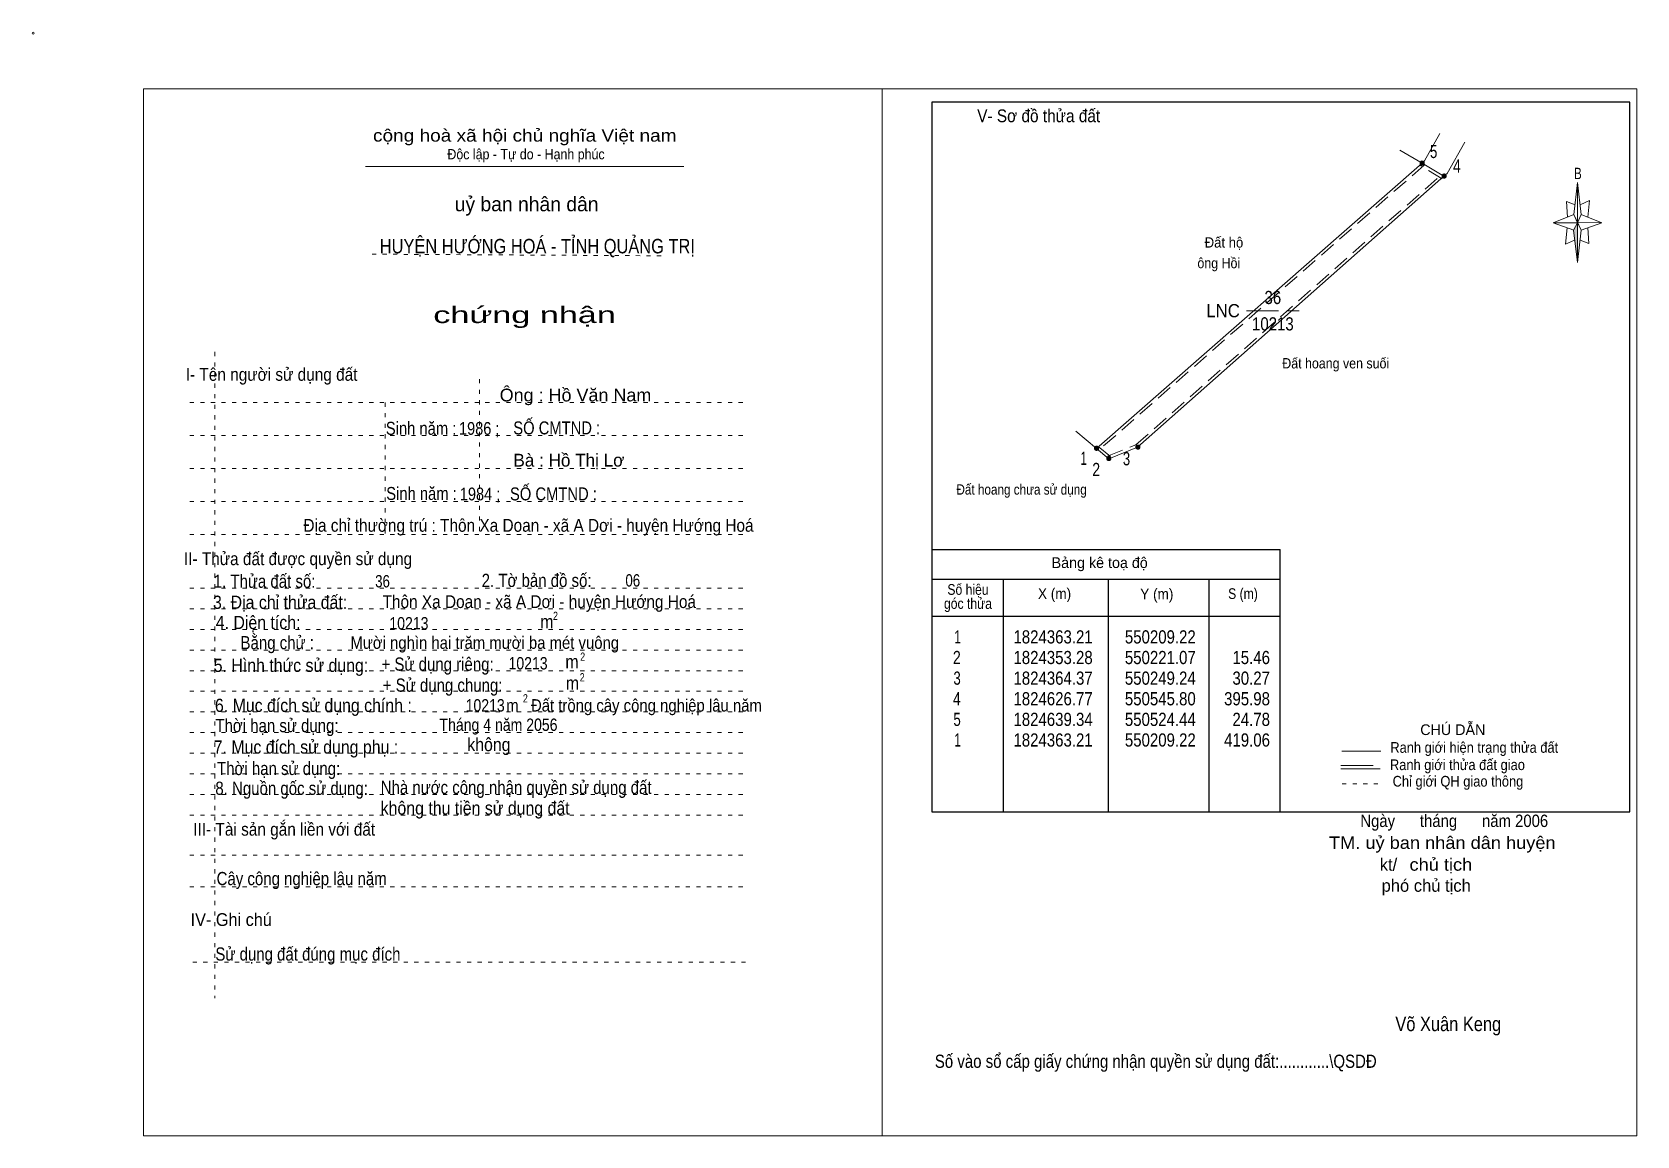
# Model space of a CAD drawing. Header units: centimetres. Extents: x -1.6 to 37.4, y -1.3 to 25.5.
import ezdxf
from ezdxf.enums import TextEntityAlignment as Align

# ---------------------------------------------------------------- set-up
doc = ezdxf.new("R2010")
doc.units = ezdxf.units.CM
doc.header["$LTSCALE"] = 0.13
for name, pattern in [('DOTTED', [1.5, 0.3, -1.2]), ('LONG_DASHED', [7.5, 6, -1.5]), ('MEDIUM_DASHED', [4.5, 3, -1.5])]:
    doc.linetypes.add(name, pattern=pattern)
for name, color, linetype, lineweight in [('1', 7, 'DOTTED', 13), ('10', 7, 'Continuous', 13), ('2', 7, 'Continuous', 25), ('3', 7, 'Continuous', 13), ('30', 7, 'Continuous', 13), ('32', 7, 'LONG_DASHED', 13), ('33', 7, 'LONG_DASHED', 13), ('35', 7, 'Continuous', 13)]:
    doc.layers.add(name, color=color, linetype=linetype, lineweight=lineweight)

msp = doc.modelspace()

# ---------------------------------------------------------------- hatches: boundary and pattern name
at = {"layer": '30'}
msp.add_hatch(color=256, dxfattribs=at).paths.add_polyline_path([(35.91, 20.87), (35.91, 19.91), (35.81, 20.69)])
at = {"layer": '32'}
for points in [[(32.19, 22.3196, 1), (32.09, 22.3196, 1)], [(32.725, 22.0048, 1), (32.625, 22.0048, 1)], [(24.2944, 15.4032, 1), (24.1944, 15.4032, 1)], [(24.5912, 15.1545, 1), (24.4912, 15.1545, 1)], [(25.2968, 15.4322, 1), (25.1968, 15.4322, 1)]]:
    msp.add_hatch(color=256, dxfattribs=at).paths.add_polyline_path(points)

# ---------------------------------------------------------------- linework, layer by layer
at = {"layer": '1', "linetype": 'Continuous'}
msp.add_line((6.51, 22.24), (14.23, 22.24), dxfattribs=at)
at = {"layer": '1'}
for p, q in [((6.67, 20.11), (13.82, 20.07)), ((2.86, 17.74), (2.86, 2.07)), ((9.28, 17.08), (9.28, 13.31)), ((2.25, 16.51), (15.75, 16.51)), ((6.99, 16.51), (6.99, 13.31)), ((2.25, 15.71), (15.75, 15.71)), ((2.25, 14.91), (15.75, 14.91)), ((2.25, 14.11), (15.75, 14.11)), ((2.25, 13.31), (15.75, 13.31)), ((2.25, 12.01), (15.75, 12.01)), ((2.25, 11.51), (15.75, 11.51)), ((2.25, 11.01), (15.75, 11.01)), ((2.25, 10.51), (15.75, 10.51)), ((2.25, 10.01), (15.75, 10.01)), ((2.25, 9.51), (15.75, 9.51)), ((2.25, 9.01), (15.75, 9.01)), ((2.25, 8.51), (15.75, 8.51)), ((2.25, 8.01), (15.75, 8.01)), ((2.25, 7.51), (15.75, 7.51)), ((2.25, 7.01), (15.75, 7.01)), ((2.25, 6.51), (15.75, 6.51)), ((2.25, 5.54), (15.75, 5.54)), ((2.25, 4.77), (15.75, 4.77)), ((2.32, 2.94), (15.82, 2.94))]:
    msp.add_line(p, q, dxfattribs=at)
at = {"layer": '10'}
for p, q in [((31.6, 22.63), (32.14, 22.32)), ((33.18, 22.83), (32.75, 22.07)), ((32.75, 22.07), (32.67, 22)), ((23.74, 15.82), (24.24, 15.4))]:
    msp.add_line(p, q, dxfattribs=at)
at = {"layer": '10', "linetype": 'MEDIUM_DASHED'}
for p, q in [((32.19, 22.27), (24.29, 15.35)), ((32.63, 21.94), (32.1, 22.26)), ((24.28, 15.45), (24.58, 15.2))]:
    msp.add_line(p, q, dxfattribs=at)
at = {"layer": '10'}
for points in [[(32.57, 23.04), (32.2, 22.37), (32.14, 22.32)], [(32.14, 22.32), (24.24, 15.4), (24.54, 15.15)], [(24.54, 15.15), (25.24, 15.43), (32.67, 22), (32.14, 22.32)]]:
    msp.add_lwpolyline(points, dxfattribs=at)
at = {"layer": '10', "linetype": 'MEDIUM_DASHED'}
msp.add_lwpolyline([(24.51, 15.21), (25.2, 15.49), (32.62, 22.05)], dxfattribs=at)
at = {"layer": '10'}
msp.add_circle((-1.55, 25.47), 0.025, dxfattribs=at)
at = {"layer": '2'}
for p, q in [((20.25, 12.95), (28.7, 12.95)), ((28.7, 6.59), (28.7, 12.95)), ((20.25, 12.23), (28.7, 12.23)), ((21.99, 6.59), (21.99, 12.23)), ((24.53, 10.89), (24.53, 12.23)), ((26.97, 12.23), (26.97, 6.59)), ((20.25, 11.33), (28.7, 11.33))]:
    msp.add_line(p, q, dxfattribs=at)
msp.add_lwpolyline([(37.18, 23.8), (20.25, 23.8), (20.25, 6.59), (37.18, 6.59)], close=True, dxfattribs=at)
msp.add_lwpolyline([(24.53, 6.59), (24.53, 10.39), (24.53, 10.89)], dxfattribs=at)
at = {"layer": '3'}
msp.add_line((19.04, 24.12), (19.04, -1.27), dxfattribs=at)
for points in [[(19.04, 24.12), (1.13, 24.12), (1.13, -1.27), (19.04, -1.27)], [(19.04, -1.27), (37.35, -1.27), (37.35, 24.12), (19.04, 24.12)]]:
    msp.add_lwpolyline(points, dxfattribs=at)
at = {"layer": '30'}
for p, q in [((35.82, 21.07), (35.91, 21.85)), ((36, 21.07), (36.5, 20.87)), ((35.82, 20.69), (35.32, 20.87)), ((36, 20.69), (35.91, 19.91)), ((36.16, 20.75), (36.18, 20.37)), ((36.18, 20.37), (35.97, 20.45))]:
    msp.add_line(p, q, dxfattribs=at)
for points in [[(35.91, 21.85), (36, 21.07), (35.91, 20.87)], [(35.91, 20.87), (35.32, 20.87), (35.82, 21.07), (36, 20.69), (36.5, 20.87), (35.91, 20.89)], [(35.91, 20.87), (35.91, 19.91), (35.81, 20.69)]]:
    msp.add_lwpolyline(points, close=True, dxfattribs=at)
for points in [[(35.97, 21.31), (36.2, 21.41), (36.16, 21.01)], [(35.91, 20.87), (35.82, 21.07), (35.32, 20.87)], [(35.85, 21.31), (35.64, 21.39), (35.67, 21.01)], [(35.66, 20.75), (35.62, 20.35), (35.84, 20.45)], [(35.91, 20.87), (36, 20.69), (36.5, 20.87)]]:
    msp.add_lwpolyline(points, dxfattribs=at)
at = {"layer": '32'}
for centre in [(32.14, 22.3196), (32.675, 22.0048), (24.2444, 15.4032), (24.5412, 15.1545), (25.2468, 15.4322)]:
    msp.add_circle(centre, 0.05, dxfattribs=at)
at = {"layer": '33'}
msp.add_line((27.88, 18.74), (29.16, 18.74), dxfattribs=at)
at = {"layer": '35'}
for p, q in [((30.19, 8.06), (31.14, 8.06)), ((30.17, 7.63), (31.12, 7.63))]:
    msp.add_line(p, q, dxfattribs=at)
at = {"layer": '35', "linetype": 'LONG_DASHED'}
msp.add_line((30.17, 7.71), (31.12, 7.71), dxfattribs=at)
at = {"layer": '35', "linetype": 'DOTTED'}
msp.add_line((30.2, 7.27), (31.19, 7.27), dxfattribs=at)

# ---------------------------------------------------------------- texts
at = {"layer": '1'}
for s, height, width, p in [('V- Sơ đồ thửa đất', 0.31, 0.9, (22.84, 23.31)), ('cộng hoà xã hội chủ nghĩa Việt nam', 0.3, 1.15, (10.375, 22.84)), ('Độc lập - Tự do - Hạnh phúc', 0.25, 0.9, (10.405, 22.41)), ('chứng nhận', 0.4, 1.55, (10.37, 18.44)), ('I- Tên người sử dụng đất', 0.31, 0.9, (4.235, 17.04)), ('II- Thửa đất được quyền sử dụng', 0.31, 0.9, (4.875, 12.57)), ('III- Tài sản gắn liền với đất', 0.31, 0.9, (4.54, 6.01)), ('IV- Ghi chú', 0.31, 0.95, (3.255, 3.82))]:
    msp.add_text(s, height=height, dxfattribs=dict(at, width=width)).set_placement(p, align=Align.CENTER)
msp.add_text('uỷ ban nhân dân', height=0.35, dxfattribs=at).set_placement((10.42, 21.15), align=Align.CENTER)
at = {"layer": '10'}
for s, width, p in [('  Đất hộ', 0.95, (26.69, 20.27)), ('ông Hồi', 0.9, (26.69, 19.77))]:
    msp.add_text(s, height=0.25, dxfattribs=dict(at, width=width)).set_placement(p)
for s, height, width, p in [('Đất hoang ven suối', 0.25, 0.9, (30.045, 17.34)), ('Ông : Hồ Văn Nam', 0.31, 1.05, (11.605, 16.54)), ('Sinh năm :', 0.3149, 0.85, (7.86, 15.73)), ('1986 ;', 0.31, 0.85, (9.27, 15.73)), ('SỐ CMTND :', 0.3149, 0.85, (11.15, 15.74)), ('Sinh năm :', 0.3149, 0.85, (7.87, 14.15)), ('1984 ;', 0.31, 0.85, (9.29, 14.14)), ('SỐ CMTND :', 0.3149, 0.85, (11.07, 14.14)), ('Đất hoang chưa sử dụng ', 0.25, 0.85, (22.465, 14.28)), ('Địa chỉ thường trú : Thôn Xa Doan - xã A Dơi - huyện Hướng Hoá', 0.31, 0.9, (10.465, 13.38)), ('36', 0.3, 0.8, (6.925, 12.03)), ('06', 0.3, 0.8, (12.995, 12.05)), (' Thôn Xa Doan - xã A Dơi - huyện Hướng Hoá', 0.31, 0.9, (10.675, 11.53)), ('10213', 0.3, 0.85, (7.565, 11.01)), ('Mười nghìn hai trăm mười ba mét vuông ', 0.3, 0.9, (9.455, 10.54)), ('10213', 0.3, 0.85, (10.455, 10.04)), ('m   Đất trồng cây công nghiệp lâu năm ', 0.3, 0.9, (13.075, 9.02)), ('10213', 0.3, 0.85, (9.415, 9.02)), ('Tháng 4 năm 2056 ', 0.3, 0.85, (9.785, 8.55)), ('Ngày      tháng      năm 2006', 0.3, 0.9, (32.92, 6.22)), ('TM. uỷ ban nhân dân huyện', 0.3, 1.1, (32.63, 5.69)), ('chủ tịch', 0.3, 1.1, (32.595, 5.16)), ('Võ Xuân Keng ', 0.35, 0.85, (32.83, 1.27))]:
    msp.add_text(s, height=height, dxfattribs=dict(at, width=width)).set_placement(p, align=Align.CENTER)
for s, height, p in [('Bà : Hồ Thị Lơ', 0.31, (11.445, 14.96)), ('kt/ ', 0.3, (31.38, 5.16)), ('phó chủ tịch ', 0.3, (32.295, 4.65))]:
    msp.add_text(s, height=height, dxfattribs=at).set_placement(p, align=Align.CENTER)
at = {"layer": '2'}
for s, height, width, p in [('HUYỆN HƯỚNG HOÁ - TỈNH QUẢNG TRỊ', 0.35, 0.85, (10.68, 20.13)), ('Số hiệu', 0.2591, 0.85, (21.125, 11.85)), ('3. Địa chỉ thửa đất:', 0.32, 0.9, (4.44, 11.51)), ('góc thửa', 0.2591, 0.85, (21.125, 11.51)), ('X (m)', 0.2591, 0.95, (23.225, 11.75)), ('Y (m)', 0.2591, 0.95, (25.705, 11.74)), ('S (m)', 0.2591, 0.85, (27.795, 11.75)), ('Số vào sổ cấp giấy chứng nhận quyền sử dụng đất:............\\QSDĐ', 0.32, 0.85, (25.68, 0.38))]:
    msp.add_text(s, height=height, dxfattribs=dict(at, width=width)).set_placement(p, align=Align.CENTER)
msp.add_text('Bảng kê toạ độ', height=0.2591, dxfattribs=at).set_placement((24.32, 12.5), align=Align.CENTER)
for s, height, width, p in [('1. Thửa đất số:', 0.32, 0.85, (2.83, 12.02)), ('2. Tờ bản đồ số:', 0.32, 0.85, (9.33, 12.04)), ('4. Diện tích:', 0.32, 0.9, (2.88, 11.02)), ('m', 0.32, 0.9, (10.75, 11.04)), ('2', 0.2, 0.8, (11.06, 11.24)), ('Bằng chử :', 0.32, 0.85, (3.48, 10.53)), ('5. Hình thức sử dụng:', 0.32, 0.9, (2.83, 9.98)), ('+ Sử dụng riêng:', 0.32, 0.85, (6.9, 10.01)), ('m', 0.32, 0.9, (11.36, 10.07)), ('2', 0.2, 0.8, (11.72, 10.25)), ('+ Sử dụng chung:', 0.32, 0.85, (6.93, 9.5)), ('m', 0.32, 0.9, (11.37, 9.55)), ('2', 0.2, 0.8, (11.71, 9.75)), ('6. Mục đích sử dụng chính : ', 0.32, 0.9, (2.86, 9.01)), ('2', 0.2, 0.8, (10.33, 9.24)), ('Thời hạn sử dụng: ', 0.32, 0.85, (2.87, 8.52)), ('7. Mục đích sử dụng phụ : ', 0.32, 0.9, (2.83, 8)), ('không', 0.32, 0.9, (8.98, 8.06)), ('Thời hạn sử dụng: ', 0.32, 0.85, (2.91, 7.48)), ('8. Nguồn gốc sử dụng: ', 0.32, 0.85, (2.87, 7)), ('Nhà nước công nhận quyền sử dụng đất ', 0.32, 0.85, (6.88, 7.02)), ('không thu tiền sử dụng đất', 0.32, 0.9, (6.88, 6.52)), ('Cây công nghiệp lâu năm', 0.32, 0.85, (2.9, 4.81)), ('Sử dụng đất đúng mục đích', 0.32, 0.85, (2.87, 2.98))]:
    msp.add_text(s, height=height, dxfattribs=dict(at, width=width)).set_placement(p)
at = {"layer": '30', "width": 0.75}
msp.add_text('B', height=0.2756, dxfattribs=at).set_placement((35.92, 21.93), align=Align.CENTER)
at = {"layer": '30'}
for s, width, p in [('1', 0.65, (20.95, 10.67)), ('1824363.21', 0.85, (24.15, 10.67)), ('550209.22', 0.85, (26.65, 10.67)), ('550209.22', 0.85, (26.65, 10.67)), ('2', 0.8, (20.95, 10.17)), ('1824353.28', 0.85, (24.15, 10.17)), ('550221.07', 0.85, (26.65, 10.17)), ('15.46', 0.85, (28.45, 10.17)), ('3', 0.75, (20.95, 9.67)), ('1824364.37', 0.85, (24.15, 9.67)), ('550249.24', 0.85, (26.65, 9.67)), ('30.27', 0.85, (28.45, 9.67)), ('4', 0.8, (20.95, 9.17)), ('1824626.77', 0.85, (24.15, 9.17)), ('550545.80', 0.85, (26.65, 9.17)), ('395.98', 0.85, (28.45, 9.17)), ('5', 0.75, (20.95, 8.67)), ('1824639.34', 0.85, (24.15, 8.67)), ('550524.44', 0.85, (26.65, 8.67)), ('24.78', 0.85, (28.45, 8.67)), ('1', 0.65, (20.95, 8.17)), ('1824363.21', 0.85, (24.15, 8.17)), ('550209.22', 0.85, (26.65, 8.17)), ('419.06', 0.85, (28.45, 8.17))]:
    msp.add_text(s, height=0.32, dxfattribs=dict(at, width=width)).set_placement(p, align=Align.RIGHT)
at = {"layer": '32'}
for s, width, p in [('5', 0.75, (32.42, 22.44)), ('4', 0.8, (32.985, 22.09)), ('1', 0.65, (23.93, 15)), ('3', 0.75, (24.97, 14.99)), ('2', 0.8, (24.235, 14.73))]:
    msp.add_text(s, height=0.32, dxfattribs=dict(at, width=width)).set_placement(p, align=Align.CENTER)
at = {"layer": '33', "width": 0.85}
for s, p in [('36', (28.52, 18.9)), ('10213', (28.52, 18.26))]:
    msp.add_text(s, height=0.32, dxfattribs=at).set_placement(p, align=Align.CENTER)
at = {"layer": '33', "width": 0.95}
msp.add_text('LNC', height=0.32, dxfattribs=at).set_placement((27.72, 18.58), align=Align.RIGHT)
at = {"layer": '35'}
msp.add_text('CHÚ DẪN', height=0.2591, dxfattribs=at).set_placement((32.885, 8.45), align=Align.CENTER)
at = {"layer": '35', "width": 0.9}
for s, p in [('Ranh giới hiện trạng thửa đất', (33.405, 8.02)), ('Ranh giới thửa đất giao ', (33.04, 7.6)), ('Chỉ giới QH giao thông', (33.01, 7.2))]:
    msp.add_text(s, height=0.2591, dxfattribs=at).set_placement(p, align=Align.CENTER)

doc.saveas('drawing.dxf')
